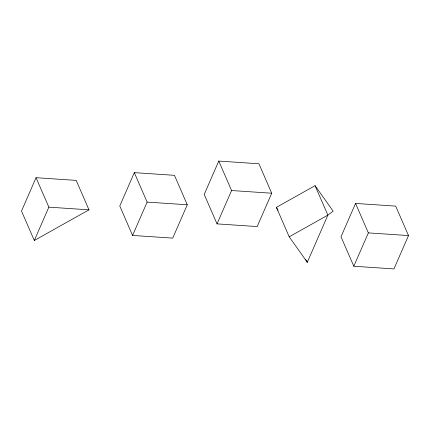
<?xml version="1.0" encoding="UTF-8"?>
<svg xmlns="http://www.w3.org/2000/svg" width="430" height="430" viewBox="0 0 430 430"><rect width="100%" height="100%" fill="white"/><g stroke="black" fill="none" stroke-linecap="round" stroke-linejoin="round"><path stroke-width="0.64" d="M36.05 177.697L21.5 211.044L34.309 240.499L88.994 209.84L76.191 180.385L36.05 177.697L48.853 207.152L34.309 240.499M134.321 172.64L119.776 205.986L132.58 235.441L172.72 238.129L187.27 204.782L174.462 175.327L134.321 172.64L147.13 202.095L132.58 235.441M218.773 161.078L204.228 194.424L217.032 223.879L257.178 226.567L271.722 193.221L258.914 163.766L218.773 161.078L231.582 190.533L217.032 223.879M307.3 262.284L327.875 215.124L333.164 211.151L315.066 185.669L276.399 207.346L289.202 236.801L307.3 262.284L305.655 259.36M355.551 203.433L341.006 236.779L353.809 266.234L393.95 268.922L408.5 235.575L395.691 206.12L355.551 203.433L368.36 232.888L353.809 266.234M289.202 236.801L327.875 215.124L315.066 185.669M231.582 190.533L271.722 193.221M147.13 202.095L187.27 204.782M48.853 207.152L88.994 209.84M368.36 232.888L408.5 235.575M276.399 207.346L278.043 210.27"/></g></svg>
